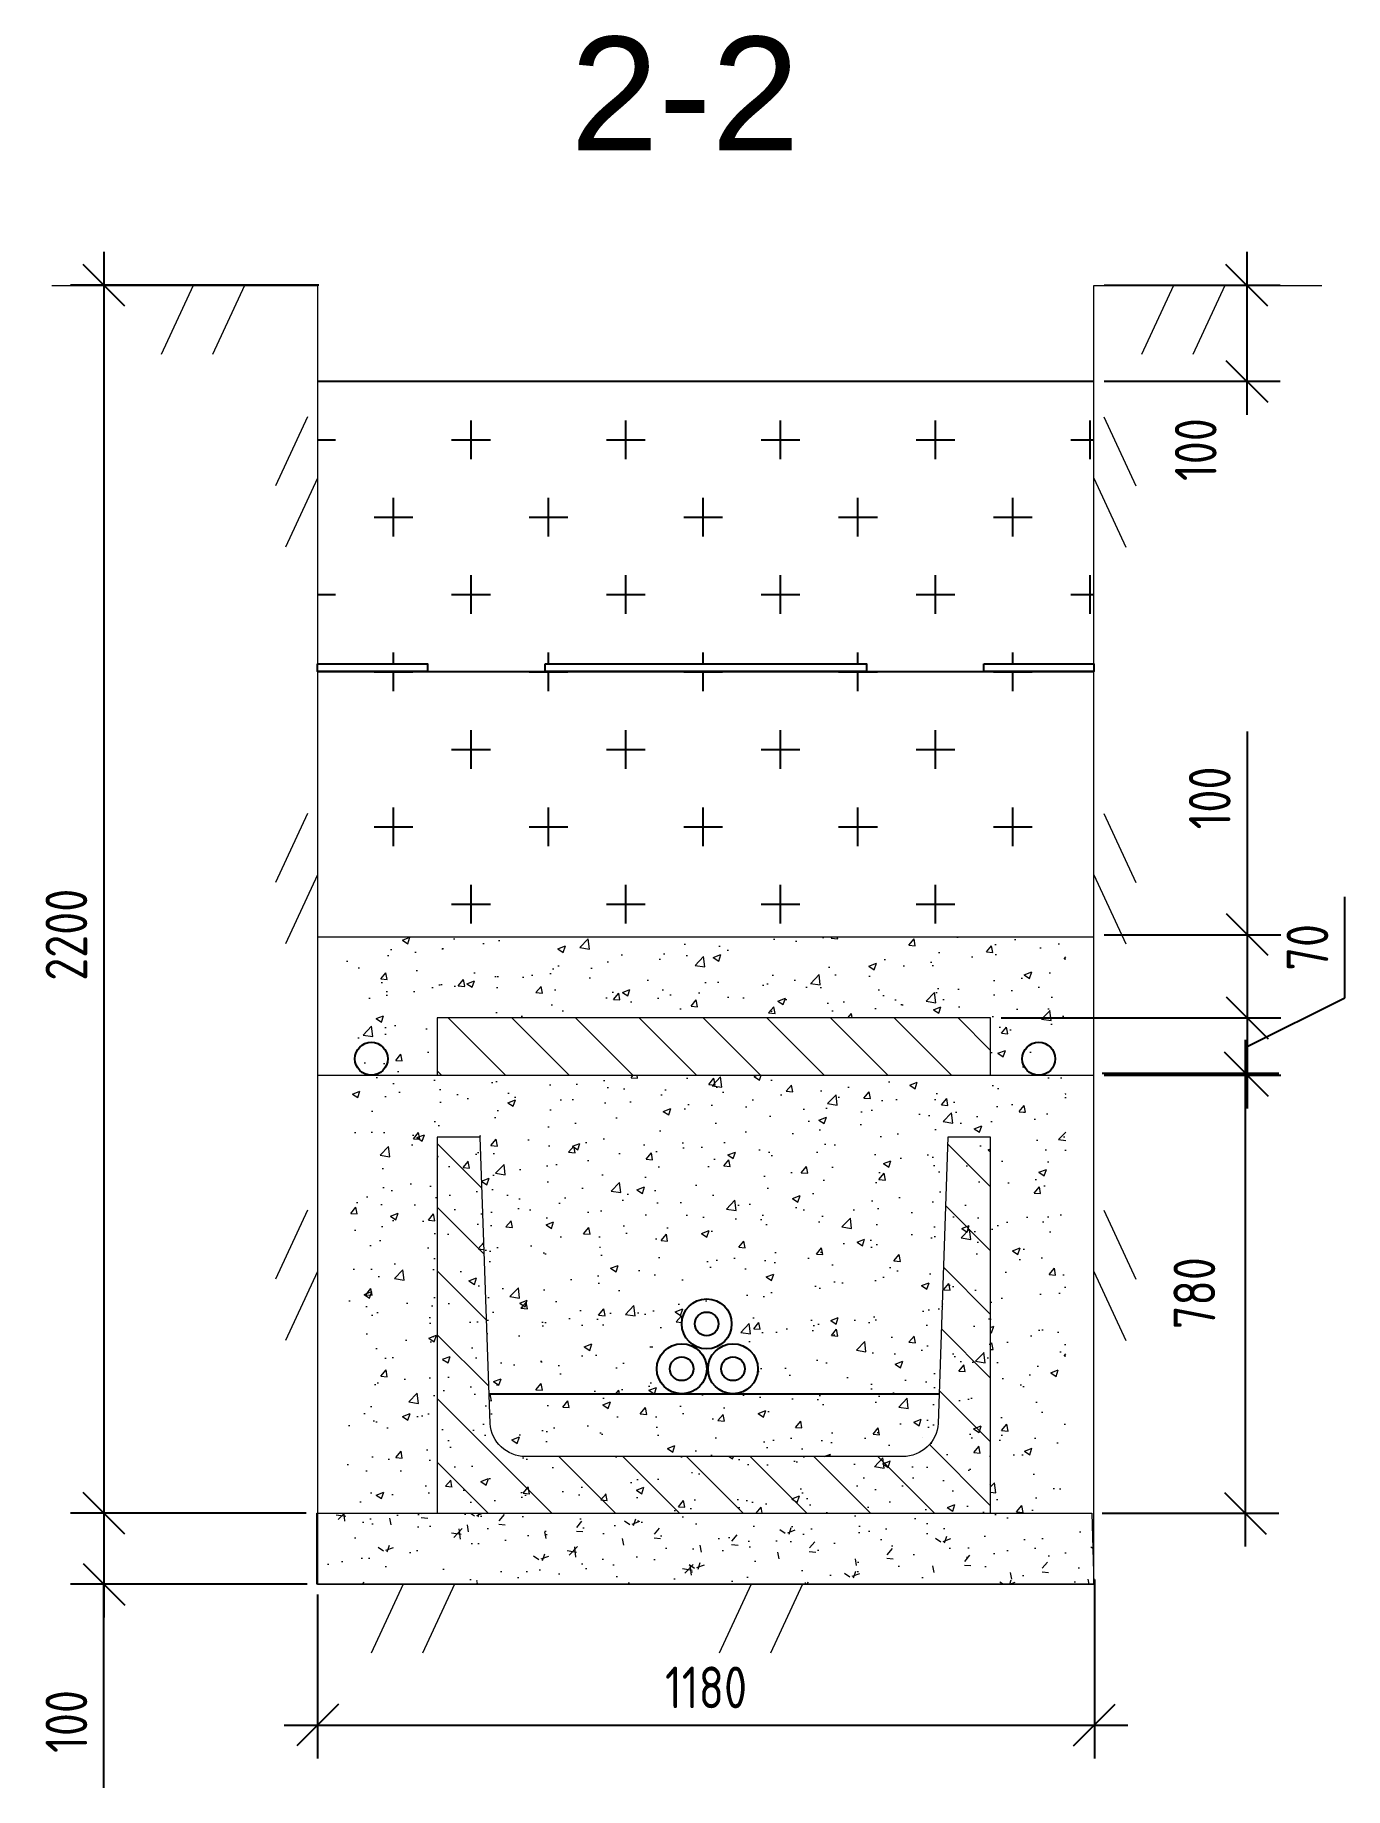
# Model space of a CAD drawing. Header units: inches. Extents: x -17 to 62, y -4 to 101.
import ezdxf

# ---------------------------------------------------------------- set-up
doc = ezdxf.new("R2010")
doc.units = ezdxf.units.IN
doc.header["$MEASUREMENT"] = 0
for name, color, linetype, lineweight in [('Stamp', 7, 'Continuous', 15), ('Песчаная подготовка', 2, 'Continuous', 30), ('СПДС_РАЗМЕРЫ', 152, 'Continuous', 25)]:
    doc.layers.add(name, color=color, linetype=linetype, lineweight=lineweight)
doc.layers.add('Надписи', color=237, linetype='Continuous')
doc.styles.add('Arial Штамп', font='arial.ttf', dxfattribs={"height": 0.85})
doc.styles.add('ГОСТ 2.304', font='CS_Gost2304.shx')
doc.dimstyles.new('СПДС', dxfattribs={"dimscale": 100, "dimtxt": 2.5, "dimasz": 2.5, "dimexe": 2, "dimexo": 0.625, "dimgap": 1, "dimtad": 1, "dimzin": 0, "dimtxsty": 'ГОСТ 2.304', "dimblk": 'OBLIQUE', "dimblk1": 'OBLIQUE', "dimblk2": 'OBLIQUE', "dimcen": 2.5, "dimdle": 2, "dimadec": 0, "dimazin": 2, "dimtfac": 0.75, "dimtdec": 4, "dimtmove": 1, "dimatfit": 3, "dimfxl": 1, "dimtfill": 1, "dimtolj": 1, "dimarcsym": 1})
pattern_1 = [(0, (31.199, -29.658), (4.6355, 4.6355), [2.31775, -6.95325]), (90, (32.3577, -30.8167), (-4.6355, 4.6355), [2.31775, -6.95325])]

# ---------------------------------------------------------------- blocks, each defined once
blk = doc.blocks.new('_Oblique')
at = {"color": 0, "linetype": 'ByBlock', "lineweight": -2}
blk.add_line((-0.5, -0.5), (0.5, 0.5), dxfattribs=at)
blk = doc.blocks.new('*D16')
at = {"layer": 'Defpoints', "color": 0, "linetype": 'Continuous', "transparency": 16777216}
for p in [(0, 8.43), (46.52, 9.33), (46.52, 0)]:
    blk.add_point(p, dxfattribs=at)
at = {"layer": 'СПДС_РАЗМЕРЫ', "color": 0, "linetype": 'Continuous', "lineweight": -2, "transparency": 16777216}
for p, q in [((46.52, 8.71), (46.52, -2)), ((0, 7.81), (0, -2)), ((-2, 0), (48.52, 0))]:
    blk.add_line(p, q, dxfattribs=at)
at = {"layer": 'СПДС_РАЗМЕРЫ', "color": 0, "linetype": 'Continuous', "lineweight": -2, "transparency": 16777216, "xscale": 2.5, "yscale": 2.5, "zscale": 2.5, "rotation": 180}
blk.add_blockref('_Oblique', (0, 0), dxfattribs=at)
at = {"layer": 'СПДС_РАЗМЕРЫ', "color": 0, "linetype": 'Continuous', "lineweight": -2, "transparency": 16777216, "xscale": 2.5, "yscale": 2.5, "zscale": 2.5}
blk.add_blockref('_Oblique', (46.52, 0), dxfattribs=at)
at = {"layer": 'СПДС_РАЗМЕРЫ', "color": 0, "linetype": 'Continuous', "lineweight": 30, "transparency": 16777216, "insert": (23.26, 2.25), "char_height": 2.5, "attachment_point": 5, "style": 'ГОСТ 2.304', "bg_fill": 3, "box_fill_scale": 1.25, "bg_fill_color": 9, "bg_fill_true_color": 13158600, "bg_fill_transparency": 0}
blk.add_mtext('\\A1;1180', dxfattribs=at)
blk = doc.blocks.new('*D10')
at = {"layer": 'Defpoints', "color": 0, "transparency": 16777216}
for p in [(0.7, 86.21), (-12.8, 8.43), (0, 8.43)]:
    blk.add_point(p, dxfattribs=at)
at = {"layer": 'СПДС_РАЗМЕРЫ', "color": 0, "lineweight": -2, "transparency": 16777216}
for p, q in [((-12.8, 88.21), (-12.8, 6.43)), ((0.07, 86.21), (-14.8, 86.21)), ((-0.63, 8.43), (-14.8, 8.43))]:
    blk.add_line(p, q, dxfattribs=at)
at = {"layer": 'СПДС_РАЗМЕРЫ', "color": 0, "lineweight": -2, "transparency": 16777216, "xscale": 2.5, "yscale": 2.5, "zscale": 2.5}
for p, rotation in [((-12.8, 86.21), 90), ((-12.8, 8.43), 270)]:
    blk.add_blockref('_Oblique', p, dxfattribs=dict(at, rotation=rotation))
at = {"layer": 'СПДС_РАЗМЕРЫ', "color": 0, "transparency": 16777216, "insert": (-15.05, 47.32), "char_height": 2.5, "attachment_point": 5, "rotation": 90, "style": 'ГОСТ 2.304', "bg_fill": 3, "box_fill_scale": 1.25, "bg_fill_color": 9, "bg_fill_true_color": 13158600, "bg_fill_transparency": 0}
blk.add_mtext('\\A1;2200', dxfattribs=at)
blk = doc.blocks.new('*D11')
at = {"layer": 'Defpoints', "color": 0, "transparency": 16777216}
for p in [(-0.06, 12.68), (-12.8, 8.43), (-0.06, 8.43)]:
    blk.add_point(p, dxfattribs=at)
at = {"layer": 'СПДС_РАЗМЕРЫ', "color": 0, "lineweight": -2, "transparency": 16777216}
for p, q in [((-12.8, 14.68), (-12.8, 6.43)), ((-0.68, 12.68), (-14.8, 12.68)), ((-0.68, 8.43), (-14.8, 8.43)), ((-12.8, -3.77), (-12.8, 8.43))]:
    blk.add_line(p, q, dxfattribs=at)
at = {"layer": 'СПДС_РАЗМЕРЫ', "color": 0, "lineweight": -2, "transparency": 16777216, "xscale": 2.5, "yscale": 2.5, "zscale": 2.5}
for p, rotation in [((-12.8, 12.68), 90), ((-12.8, 8.43), 270)]:
    blk.add_blockref('_Oblique', p, dxfattribs=dict(at, rotation=rotation))
at = {"layer": 'СПДС_РАЗМЕРЫ', "color": 0, "transparency": 16777216, "insert": (-15.05, 0.21), "char_height": 2.5, "attachment_point": 5, "rotation": 90, "style": 'ГОСТ 2.304', "bg_fill": 3, "box_fill_scale": 1.25, "bg_fill_color": 9, "bg_fill_true_color": 13158600, "bg_fill_transparency": 0}
blk.add_mtext('\\A1;100', dxfattribs=at)
blk = doc.blocks.new('*D12')
at = {"layer": 'Defpoints', "color": 0, "transparency": 16777216}
for p in [(46.37, 39.03), (46.37, 12.68), (55.56, 12.68)]:
    blk.add_point(p, dxfattribs=at)
at = {"layer": 'СПДС_РАЗМЕРЫ', "color": 0, "lineweight": -2, "transparency": 16777216}
for p, q in [((55.56, 41.03), (55.56, 10.68)), ((46.99, 39.03), (57.56, 39.03)), ((46.99, 12.68), (57.56, 12.68))]:
    blk.add_line(p, q, dxfattribs=at)
at = {"layer": 'СПДС_РАЗМЕРЫ', "color": 0, "lineweight": -2, "transparency": 16777216, "xscale": 2.5, "yscale": 2.5, "zscale": 2.5}
for p, rotation in [((55.56, 39.03), 90), ((55.56, 12.68), 270)]:
    blk.add_blockref('_Oblique', p, dxfattribs=dict(at, rotation=rotation))
at = {"layer": 'СПДС_РАЗМЕРЫ', "color": 0, "transparency": 16777216, "insert": (52.51, 25.86), "char_height": 2.5, "attachment_point": 5, "rotation": 90, "style": 'ГОСТ 2.304', "bg_fill": 3, "box_fill_scale": 1.25, "bg_fill_color": 9, "bg_fill_true_color": 13158600, "bg_fill_transparency": 0}
blk.add_mtext('\\A1;780', dxfattribs=at)
blk = doc.blocks.new('*D13')
at = {"layer": 'Defpoints', "color": 0, "transparency": 16777216}
for p in [(40.31, 42.34), (46.49, 38.91), (55.68, 38.91)]:
    blk.add_point(p, dxfattribs=at)
at = {"layer": 'СПДС_РАЗМЕРЫ', "color": 0, "lineweight": -2, "transparency": 16777216}
for p, q in [((61.53, 43.55), (61.53, 49.6)), ((55.68, 44.34), (55.68, 36.91)), ((55.68, 40.62), (61.53, 43.55)), ((40.93, 42.34), (57.68, 42.34)), ((47.11, 38.91), (57.68, 38.91))]:
    blk.add_line(p, q, dxfattribs=at)
at = {"layer": 'СПДС_РАЗМЕРЫ', "color": 0, "lineweight": -2, "transparency": 16777216, "xscale": 2.5, "yscale": 2.5, "zscale": 2.5}
for p, rotation in [((55.68, 42.34), 90), ((55.68, 38.91), 270)]:
    blk.add_blockref('_Oblique', p, dxfattribs=dict(at, rotation=rotation))
at = {"layer": 'СПДС_РАЗМЕРЫ', "color": 0, "transparency": 16777216, "insert": (59.28, 46.57), "char_height": 2.5, "attachment_point": 5, "rotation": 90, "style": 'ГОСТ 2.304', "bg_fill": 3, "box_fill_scale": 1.25, "bg_fill_color": 9, "bg_fill_true_color": 13158600, "bg_fill_transparency": 0}
blk.add_mtext('\\A1;70', dxfattribs=at)
blk = doc.blocks.new('*D14')
at = {"layer": 'Defpoints', "color": 0, "transparency": 16777216}
for p in [(46.49, 47.32), (46.49, 42.34), (55.68, 42.34)]:
    blk.add_point(p, dxfattribs=at)
at = {"layer": 'СПДС_РАЗМЕРЫ', "color": 0, "lineweight": -2, "transparency": 16777216}
for p, q in [((55.68, 59.49), (55.68, 47.32)), ((55.68, 49.32), (55.68, 40.34)), ((47.11, 47.32), (57.68, 47.32)), ((47.11, 42.34), (57.68, 42.34))]:
    blk.add_line(p, q, dxfattribs=at)
at = {"layer": 'СПДС_РАЗМЕРЫ', "color": 0, "lineweight": -2, "transparency": 16777216, "xscale": 2.5, "yscale": 2.5, "zscale": 2.5}
for p, rotation in [((55.68, 47.32), 90), ((55.68, 42.34), 270)]:
    blk.add_blockref('_Oblique', p, dxfattribs=dict(at, rotation=rotation))
at = {"layer": 'СПДС_РАЗМЕРЫ', "color": 0, "transparency": 16777216, "insert": (53.43, 55.51), "char_height": 2.5, "attachment_point": 5, "rotation": 90, "style": 'ГОСТ 2.304', "bg_fill": 3, "box_fill_scale": 1.25, "bg_fill_color": 9, "bg_fill_true_color": 13158600, "bg_fill_transparency": 0}
blk.add_mtext('\\A1;100', dxfattribs=at)
blk = doc.blocks.new('*D15')
at = {"layer": 'Defpoints', "color": 0, "transparency": 16777216}
for p in [(46.49, 86.21), (46.49, 80.46), (55.65, 80.46)]:
    blk.add_point(p, dxfattribs=at)
at = {"layer": 'СПДС_РАЗМЕРЫ', "color": 0, "lineweight": -2, "transparency": 16777216}
for p, q in [((55.65, 88.21), (55.65, 78.46)), ((47.11, 86.21), (57.65, 86.21)), ((47.11, 80.46), (57.65, 80.46))]:
    blk.add_line(p, q, dxfattribs=at)
at = {"layer": 'СПДС_РАЗМЕРЫ', "color": 0, "lineweight": -2, "transparency": 16777216, "xscale": 2.5, "yscale": 2.5, "zscale": 2.5, "rotation": 90}
blk.add_blockref('_Oblique', (55.65, 86.21), dxfattribs=at)
at = {"layer": 'СПДС_РАЗМЕРЫ', "color": 0, "transparency": 16777216, "insert": (52.59, 76.37), "char_height": 2.5, "attachment_point": 5, "rotation": 90, "style": 'ГОСТ 2.304', "bg_fill": 3, "box_fill_scale": 1.25, "bg_fill_color": 9, "bg_fill_true_color": 13158600, "bg_fill_transparency": 0}
blk.add_mtext('\\A1;100', dxfattribs=at)
at = {"layer": 'СПДС_РАЗМЕРЫ', "color": 0, "lineweight": -2, "transparency": 16777216, "xscale": 2.5, "yscale": 2.5, "zscale": 2.5, "rotation": 270}
blk.add_blockref('_Oblique', (55.65, 80.46), dxfattribs=at)

msp = doc.modelspace()

# ---------------------------------------------------------------- hatches: boundary and pattern name
at = {"ltscale": 0.2}
h = msp.add_hatch(dxfattribs=at)
h.set_pattern_fill('CROSS', color=256, scale=0.73)
h.set_pattern_definition(pattern_1)
h.paths.add_polyline_path([(46.486, 80.461), (0, 80.461), (0, 63.534), (6.585, 63.534), (6.585, 63.084), (13.62, 63.084), (13.62, 63.534), (32.865, 63.534), (32.865, 63.084), (39.901, 63.084), (39.901, 63.534), (46.486, 63.534)])
h = msp.add_hatch(dxfattribs=at)
h.set_pattern_fill('CROSS', color=256, scale=0.73)
h.set_pattern_definition(pattern_1)
h.paths.add_polyline_path([(1.684, 63.084), (1.684, 47.201), (44.802, 47.201), (44.802, 63.084)])
at = {"lineweight": 0}
h = msp.add_hatch(dxfattribs=at)
h.set_pattern_fill('ANSI31', color=256, scale=0.850317, angle=90, style=0)
h.set_pattern_definition([(135, (121.4782, -33.15), (-1.909016, -1.909016), [])])
h.paths.add_polyline_path([(7.158, 42.342), (7.158, 38.907), (40.307, 38.907), (40.307, 42.342)])
h = msp.add_hatch(dxfattribs=at)
h.set_pattern_fill('AR-CONC', color=256, scale=0.02551, style=0)
h.set_pattern_definition([(50, (-4071.341, -132.3308), (4.647441, -0.4065982), [0.485956, -5.3455173]), (355, (-4071.341, -132.331), (-0.8990423, 4.873766), [0.388765, -4.2764287]), (100.45144, (-4070.9536, -132.3647), (3.748399, 4.4671676), [0.412999, -4.5429944]), (46.1842, (-4071.341, -131.035), (6.915093, -1.072479), [0.728934, -8.018276]), (96.63556, (-4070.765, -131.124), (6.056063, 6.311719), [0.619499, -6.814498]), (351.18415, (-4071.341, -131.035), (6.056063, 6.311719), [0.583147, -6.414614]), (21, (-4070.693, -131.359), (3.8676084, -2.608735), [0.485956, -5.3455173]), (326, (-4070.693, -131.359), (1.5765393, 4.6985443), [0.388765, -4.276414]), (71.45144, (-4070.3707, -131.5763), (5.4441477, 2.0898095), [0.412999, -4.5429866]), (37.5, (-4071.341, -132.3308), (0.07878875, 2.1569574), [0, -4.2245785, 0, -4.341208, 0, -4.2926124]), (7.5, (-4071.341, -132.3308), (1.7045367, 2.5555571), [0, -2.4751365, 0, -4.1273873, 0, -1.6360523]), (327.5, (-4072.7858, -132.3308), (3.4588493, -0.14613744), [0, -1.6198537, 0, -5.0539436, 0, -6.7061944]), (317.5, (-4073.4338, -132.3308), (3.7787025, 0.6486173), [0, -2.1058098, 0, -3.356337, 0, -4.76237])])
edge = h.paths.add_edge_path()
edge.add_line((40.307, 35.208), (37.741, 35.209))
edge.add_line((37.741, 35.209), (37.167, 18.061))
edge.add_arc((35.046, 18.202), 2.126, 270.00322, 356.18593, ccw=False)
edge.add_line((35.046, 16.076), (12.444, 16.076))
edge.add_arc((12.444, 18.201), 2.126, 183.81407, 270, ccw=False)
edge.add_line((10.323, 18.06), (9.709, 35.209))
edge.add_line((9.709, 35.209), (7.158, 35.209))
edge.add_line((7.158, 35.209), (7.158, 12.684))
edge.add_line((7.158, 12.684), (40.307, 12.684))
edge.add_line((40.307, 12.684), (40.307, 35.208))
h = msp.add_hatch(dxfattribs=at)
h.set_pattern_fill('ANSI31', color=256, scale=0.850317, angle=90, style=0)
h.set_pattern_definition([(135, (-4071.341, -132.3308), (-1.909016, -1.909016), [])])
edge = h.paths.add_edge_path()
edge.add_line((40.307, 35.209), (37.741, 35.209))
edge.add_line((37.741, 35.209), (37.167, 18.06))
edge.add_arc((35.046, 18.202), 2.126, 270.00119, 356.15862, ccw=False)
edge.add_line((35.046, 16.076), (12.326, 16.076))
edge.add_arc((12.452, 18.206), 2.135, 178.42414, 266.63156, ccw=False)
edge.add_line((10.318, 18.265), (9.709, 35.209))
edge.add_line((9.709, 35.209), (7.158, 35.209))
edge.add_line((7.158, 35.209), (7.158, 12.684))
edge.add_line((7.158, 12.684), (40.307, 12.684))
edge.add_line((40.307, 12.684), (40.307, 35.209))
at = {"layer": 'Надписи', "lineweight": 13}
h = msp.add_hatch(dxfattribs=at)
h.set_pattern_fill('AR-CONC', color=0, scale=0.02551, style=0)
h.set_pattern_definition([(50, (31.1988, -29.658), (4.64744, -0.4066), [0.48596, -5.34552]), (355, (31.199, -29.658), (-0.89904, 4.87377), [0.38876, -4.27643]), (100.4514, (31.586, -29.6917), (3.7484, 4.46717), [0.413, -4.543]), (46.184, (31.199, -28.362), (6.9151, -1.07248), [0.72893, -8.0183]), (96.636, (31.775, -28.451), (6.05606, 6.3117), [0.6195, -6.8145]), (351.184, (31.199, -28.362), (6.05606, 6.3117), [0.58315, -6.4146]), (21, (31.8467, -28.686), (3.8676, -2.60873), [0.48596, -5.34552]), (326, (31.8467, -28.686), (1.57654, 4.69854), [0.38876, -4.27641]), (71.4514, (32.169, -28.9033), (5.44415, 2.0898), [0.413, -4.54299]), (37.5, (31.1988, -29.6578), (0.07879, 2.156957), [0, -4.22458, 0, -4.34121, 0, -4.29261]), (7.5, (31.1988, -29.6578), (1.704537, 2.55556), [0, -2.475136, 0, -4.12739, 0, -1.63605]), (327.5, (29.7539, -29.6578), (3.45885, -0.146137), [0, -1.61985, 0, -5.05394, 0, -6.706194]), (317.5, (29.106, -29.6578), (3.7787, 0.64862), [0, -2.10581, 0, -3.35634, 0, -4.76237])])
h.paths.add_polyline_path([(1.684, 47.201), (1.684, 38.907), (7.158, 38.907), (7.158, 42.342), (40.307, 42.342), (40.307, 38.907), (44.802, 38.907), (44.802, 47.201)])
h = msp.add_hatch(dxfattribs=at)
h.set_pattern_fill('AR-CONC', color=0, scale=0.02551, style=0)
h.set_pattern_definition([(50, (31.3575, -29.4766), (4.64744, -0.4066), [0.48596, -5.34552]), (355, (31.3575, -29.4766), (-0.89904, 4.87377), [0.38876, -4.27643]), (100.4514, (31.7448, -29.5104), (3.7484, 4.46717), [0.413, -4.543]), (46.184, (31.3575, -28.1807), (6.9151, -1.0725), [0.72893, -8.0183]), (96.636, (31.934, -28.27), (6.05606, 6.3117), [0.6195, -6.8145]), (351.184, (31.3575, -28.181), (6.05606, 6.3117), [0.58315, -6.4146]), (21, (32.0054, -28.5046), (3.8676, -2.60873), [0.48596, -5.34552]), (326, (32.0054, -28.5046), (1.57654, 4.69854), [0.38876, -4.2764]), (71.4514, (32.3277, -28.722), (5.44415, 2.0898), [0.413, -4.543]), (37.5, (31.3575, -29.4766), (0.07879, 2.156957), [0, -4.22458, 0, -4.34121, 0, -4.29261]), (7.5, (31.3575, -29.4766), (1.70454, 2.55556), [0, -2.47514, 0, -4.12739, 0, -1.63605]), (327.5, (29.9126, -29.4766), (3.45885, -0.146137), [0, -1.61985, 0, -5.05394, 0, -6.70619]), (317.5, (29.2646, -29.4766), (3.7787, 0.64862), [0, -2.10581, 0, -3.35634, 0, -4.76237])])
h.paths.add_polyline_path([(1.684, 38.907), (1.684, 12.684), (7.158, 12.684), (7.158, 35.209), (9.723, 35.209), (10.261, 19.835), (21.804, 19.835, -0.4142136), (20.309, 21.33, -0.6069166), (22.573, 22.712, -0.2722555), (21.805, 24.019, -1.5772249), (24.119, 22.62, -0.5794623), (26.37, 21.33, -0.4142136), (24.875, 19.835), (37.226, 19.835), (37.741, 35.209), (40.307, 35.209), (40.307, 12.684), (44.802, 12.684), (44.802, 38.907)])
h = msp.add_hatch(dxfattribs=at)
h.set_pattern_fill('AR-CONC', color=0, scale=0.02551, style=0)
h.set_pattern_definition([(50, (34.7544, -40.261), (4.64744, -0.4066), [0.48596, -5.34552]), (355, (34.7544, -40.261), (-0.89904, 4.87377), [0.38876, -4.27643]), (100.4514, (35.1417, -40.295), (3.7484, 4.46717), [0.413, -4.543]), (46.184, (34.7544, -38.965), (6.9151, -1.0725), [0.7289, -8.0183]), (96.636, (35.331, -39.0546), (6.05606, 6.3117), [0.6195, -6.8145]), (351.184, (34.7544, -38.965), (6.0561, 6.3117), [0.58315, -6.4146]), (21, (35.4024, -39.2892), (3.8676, -2.60873), [0.48596, -5.34552]), (326, (35.4024, -39.289), (1.57654, 4.69854), [0.38876, -4.2764]), (71.4514, (35.7247, -39.5066), (5.44415, 2.0898), [0.413, -4.543]), (37.5, (34.7544, -40.2611), (0.07879, 2.156957), [0, -4.22458, 0, -4.34121, 0, -4.29261]), (7.5, (34.7544, -40.261), (1.70454, 2.55556), [0, -2.47514, 0, -4.12739, 0, -1.63605]), (327.5, (33.3095, -40.2611), (3.45885, -0.146137), [0, -1.61985, 0, -5.05394, 0, -6.70619]), (317.5, (32.6616, -40.261), (3.7787, 0.64862), [0, -2.10581, 0, -3.35634, 0, -4.76237])])
h.paths.add_polyline_path([(35.046, 16.076, 0.4140624), (37.171, 18.201), (37.226, 19.835), (10.261, 19.835), (10.323, 18.06, 0.3948711), (12.445, 16.076)])

# ---------------------------------------------------------------- linework, layer by layer
at = {"ltscale": 0.2}
msp.add_line((10.261, 19.835), (37.234, 19.835), dxfattribs=at)
at = {"lineweight": 20}
for points in [[(-7.457, 86.207), (-9.375, 82.071)], [(-4.379, 86.207), (-6.297, 82.071)], [(51.252, 86.207), (49.334, 82.071)], [(54.33, 86.207), (52.412, 82.071)], [(-0.602, 78.328), (-2.52, 74.192)], [(47.088, 78.328), (49.006, 74.192)], [(0, 74.658), (-1.918, 70.522)], [(46.486, 74.658), (48.404, 70.522)], [(-0.602, 54.579), (-2.52, 50.443)], [(47.088, 54.579), (49.006, 50.443)], [(0, 50.909), (-1.918, 46.773)], [(46.486, 50.909), (48.404, 46.773)], [(-0.602, 30.829), (-2.52, 26.694)], [(47.088, 30.829), (49.006, 26.694)], [(0, 27.159), (-1.918, 23.023)], [(46.486, 27.159), (48.404, 23.023)]]:
    msp.add_lwpolyline(points, dxfattribs=at)
at = {"color": 1, "ltscale": 0.2}
for points in [[(13.62, 63.534), (32.865, 63.534), (32.865, 63.084), (13.62, 63.084)], [(39.901, 63.534), (46.486, 63.534), (46.486, 63.084), (39.901, 63.084)]]:
    msp.add_lwpolyline(points, close=True, dxfattribs=at)
at = {"lineweight": 0, "ltscale": 100}
msp.add_lwpolyline([(7.158, 38.907), (40.307, 38.907), (40.307, 42.342), (7.158, 42.342)], close=True, dxfattribs=at)
msp.add_lwpolyline([(35.046, 16.076), (12.444, 16.076, -0.3948479), (10.323, 18.06), (9.723, 35.209), (7.158, 35.209), (7.158, 12.684), (40.307, 12.685), (40.307, 35.209), (37.741, 35.209), (37.167, 18.061, -0.3948479)], format="xyb", close=True, dxfattribs=at)
at = {"ltscale": 0.2}
for centre, radius in [((3.214, 39.894), 0.986), ((43.187, 39.894), 0.986), ((23.3, 24.019), 1.495), ((23.3, 24.019), 0.708), ((21.804, 21.33), 1.495), ((24.875, 21.33), 1.495), ((21.804, 21.33), 0.708), ((24.875, 21.33), 0.708)]:
    msp.add_circle(centre, radius, dxfattribs=at)

# ---------------------------------------------------------------- texts
at = {"layer": 'Stamp', "color": 7, "linetype": 'ByBlock', "lineweight": 13, "insert": (15.135, 101.092, -59.978), "char_height": 6.7998, "width": 4.63022e-11, "attachment_point": 1, "style": 'Arial Штамп'}
msp.add_mtext('2-2', dxfattribs=at)

# ---------------------------------------------------------------- dimensions: what is measured, and where the dimension line sits
at = {"layer": 'СПДС_РАЗМЕРЫ', "linetype": 'Continuous', "lineweight": 30}
dim = msp.add_linear_dim(base=(46.52, 0), p1=(0, 8.433), p2=(46.52, 9.332), text='1180', dimstyle='СПДС', override={"dimscale": 1}, dxfattribs=at)
dim.commit()
dim.dimension.update_dxf_attribs({"geometry": '*D16', "text_midpoint": (23.26, 2.25)})

# ---------------------------------------------------------------- next in the draw order: linework, layer by layer
at = {"lineweight": 20}
for points in [[(-15.913, 86.207), (0, 86.207), (0, 8.433), (46.486, 8.433), (46.486, 86.207), (60.148, 86.207)], [(5.127, 8.433), (3.209, 4.297)], [(8.205, 8.433), (6.287, 4.297)], [(25.959, 8.433), (24.041, 4.297)], [(29.037, 8.433), (27.119, 4.297)]]:
    msp.add_lwpolyline(points, dxfattribs=at)

# ---------------------------------------------------------------- next in the draw order: dimensions: what is measured, and where the dimension line sits
at = {"layer": 'СПДС_РАЗМЕРЫ'}
dim = msp.add_linear_dim(base=(-12.801, 8.433), p1=(0.697, 86.207), p2=(0, 8.433), angle=90, text='2200', dimstyle='СПДС', override={"dimscale": 1}, dxfattribs=at)
dim.commit()
dim.dimension.update_dxf_attribs({"geometry": '*D10', "text_midpoint": (-15.051, 47.32)})
dim = msp.add_linear_dim(base=(55.648, 80.461), p1=(46.486, 86.207), p2=(46.486, 80.461), angle=90, text='100', dimstyle='СПДС', override={"dimscale": 1}, dxfattribs=at)
dim.commit()
dim.dimension.update_dxf_attribs({"geometry": '*D15', "text_midpoint": (54.844, 76.374), "dimtype": 160})

# ---------------------------------------------------------------- next in the draw order: hatches: boundary and pattern name
at = {"layer": 'Надписи', "lineweight": 13}
h = msp.add_hatch(dxfattribs=at)
h.set_pattern_fill('AR-CONC', color=0, scale=0.02551, style=0)
h.set_pattern_definition([(50, (-4246285.588, -4137480.564), (4.647441169, -0.406598221), [0.4859561167, -5.3455172837]), (355, (-4246285.588, -4137480.564), (-0.899042321, 4.8737660148), [0.3887648934, -4.276428729]), (100.4514447, (-4246285.2006, -4137480.598), (3.7483988357, 4.467167595), [0.41299915, -4.5429944193]), (46.1842, (-4246285.588, -4137479.268), (6.91509281, -1.072479077), [0.728934175, -8.018275926]), (96.63555761, (-4246285.0116, -4137479.3574), (6.0560625235, 6.311718566), [0.6194989784, -6.8144977834]), (351.18415117, (-4246285.588, -4137479.268), (6.056062524, 6.311718566), [0.5831465, -6.414613902]), (21, (-4246284.94, -4137479.592), (3.8676084419, -2.6087348338), [0.4859561167, -5.3455172837]), (326, (-4246284.94, -4137479.592), (1.576539302, 4.698544292), [0.3887648934, -4.276413827]), (71.451445, (-4246284.6176, -4137479.8094), (5.444147735, 2.0898094823), [0.41299915, -4.542986588]), (37.5, (-4246285.5879, -4137480.564), (0.0787887476, 2.1569573931), [0, -4.2245785079, 0, -4.3412079759, 0, -4.2926123642]), (7.5, (-4246285.588, -4137480.564), (1.7045366778, 2.5555571185), [0, -2.4751364877, 0, -4.1273872845, 0, -1.6360522596]), (327.5, (-4246287.0328, -4137480.564), (3.458849296, -0.1461374375), [0, -1.6198537223, 0, -5.0539436137, 0, -6.7061944105]), (317.5, (-4246287.6807, -4137480.564), (3.7787024544, 0.6486172621), [0, -2.105809839, 0, -3.3563369127, 0, -4.7623699437])])
edge = h.paths.add_edge_path()
edge.add_line((-0.058, 12.684), (46.369, 12.684))
edge.add_line((46.369, 12.684), (46.486, 8.433))
edge.add_line((46.486, 8.433), (-0.211, 8.433))
edge.add_line((-0.058, 8.433), (-0.058, 12.684))

# ---------------------------------------------------------------- next in the draw order: linework, layer by layer
at = {"ltscale": 0.2}
for p, q in [((0, 80.461), (46.486, 80.461)), ((0, 63.084), (46.486, 63.084))]:
    msp.add_line(p, q, dxfattribs=at)
at = {"lineweight": 0, "ltscale": 0.2}
for p, q in [((0, 47.201), (46.486, 47.201)), ((0, 38.907), (46.486, 38.907))]:
    msp.add_line(p, q, dxfattribs=at)
at = {"color": 1, "ltscale": 0.2}
msp.add_lwpolyline([(0, 63.534), (6.585, 63.534), (6.585, 63.084), (0, 63.084)], close=True, dxfattribs=at)
at = {"layer": 'Песчаная подготовка', "color": 0, "lineweight": 20}
msp.add_lwpolyline([(-0.058, 12.684), (46.369, 12.684), (46.486, 8.433), (-0.058, 8.433)], close=True, dxfattribs=at)

# ---------------------------------------------------------------- next in the draw order: dimensions: what is measured, and where the dimension line sits
at = {"layer": 'СПДС_РАЗМЕРЫ'}
for base, p1, p2, text, picture, middle in [((55.564, 12.684), (46.369, 39.026), (46.369, 12.684), '780', '*D12', (54.761, 25.855)), ((-12.801, 8.433), (-0.058, 12.684), (-0.058, 8.433), '100', '*D11', (-12.096, 0.208))]:
    dim = msp.add_linear_dim(base=base, p1=p1, p2=p2, angle=90, text=text, dimstyle='СПДС', override={"dimscale": 1}, dxfattribs=at)
    dim.commit()
    dim.dimension.update_dxf_attribs({"geometry": picture, "text_midpoint": middle, "dimtype": 160})

# ---------------------------------------------------------------- next in the draw order: dimensions: what is measured, and where the dimension line sits
dim = msp.add_linear_dim(base=(55.681, 38.907), p1=(40.307, 42.342), p2=(46.486, 38.907), angle=90, text='70', dimstyle='СПДС', override={"dimscale": 1}, dxfattribs=at)
dim.commit()
dim.dimension.update_dxf_attribs({"geometry": '*D13', "text_midpoint": (61.527, 44.55), "dimtype": 160})

# ---------------------------------------------------------------- next in the draw order: dimensions: what is measured, and where the dimension line sits
dim = msp.add_linear_dim(base=(55.681, 42.342), p1=(46.486, 47.32), p2=(46.486, 42.342), angle=90, text='100', dimstyle='СПДС', override={"dimscale": 1}, dxfattribs=at)
dim.commit()
dim.dimension.update_dxf_attribs({"geometry": '*D14', "text_midpoint": (54.877, 55.513), "dimtype": 160})

doc.saveas('drawing.dxf')
